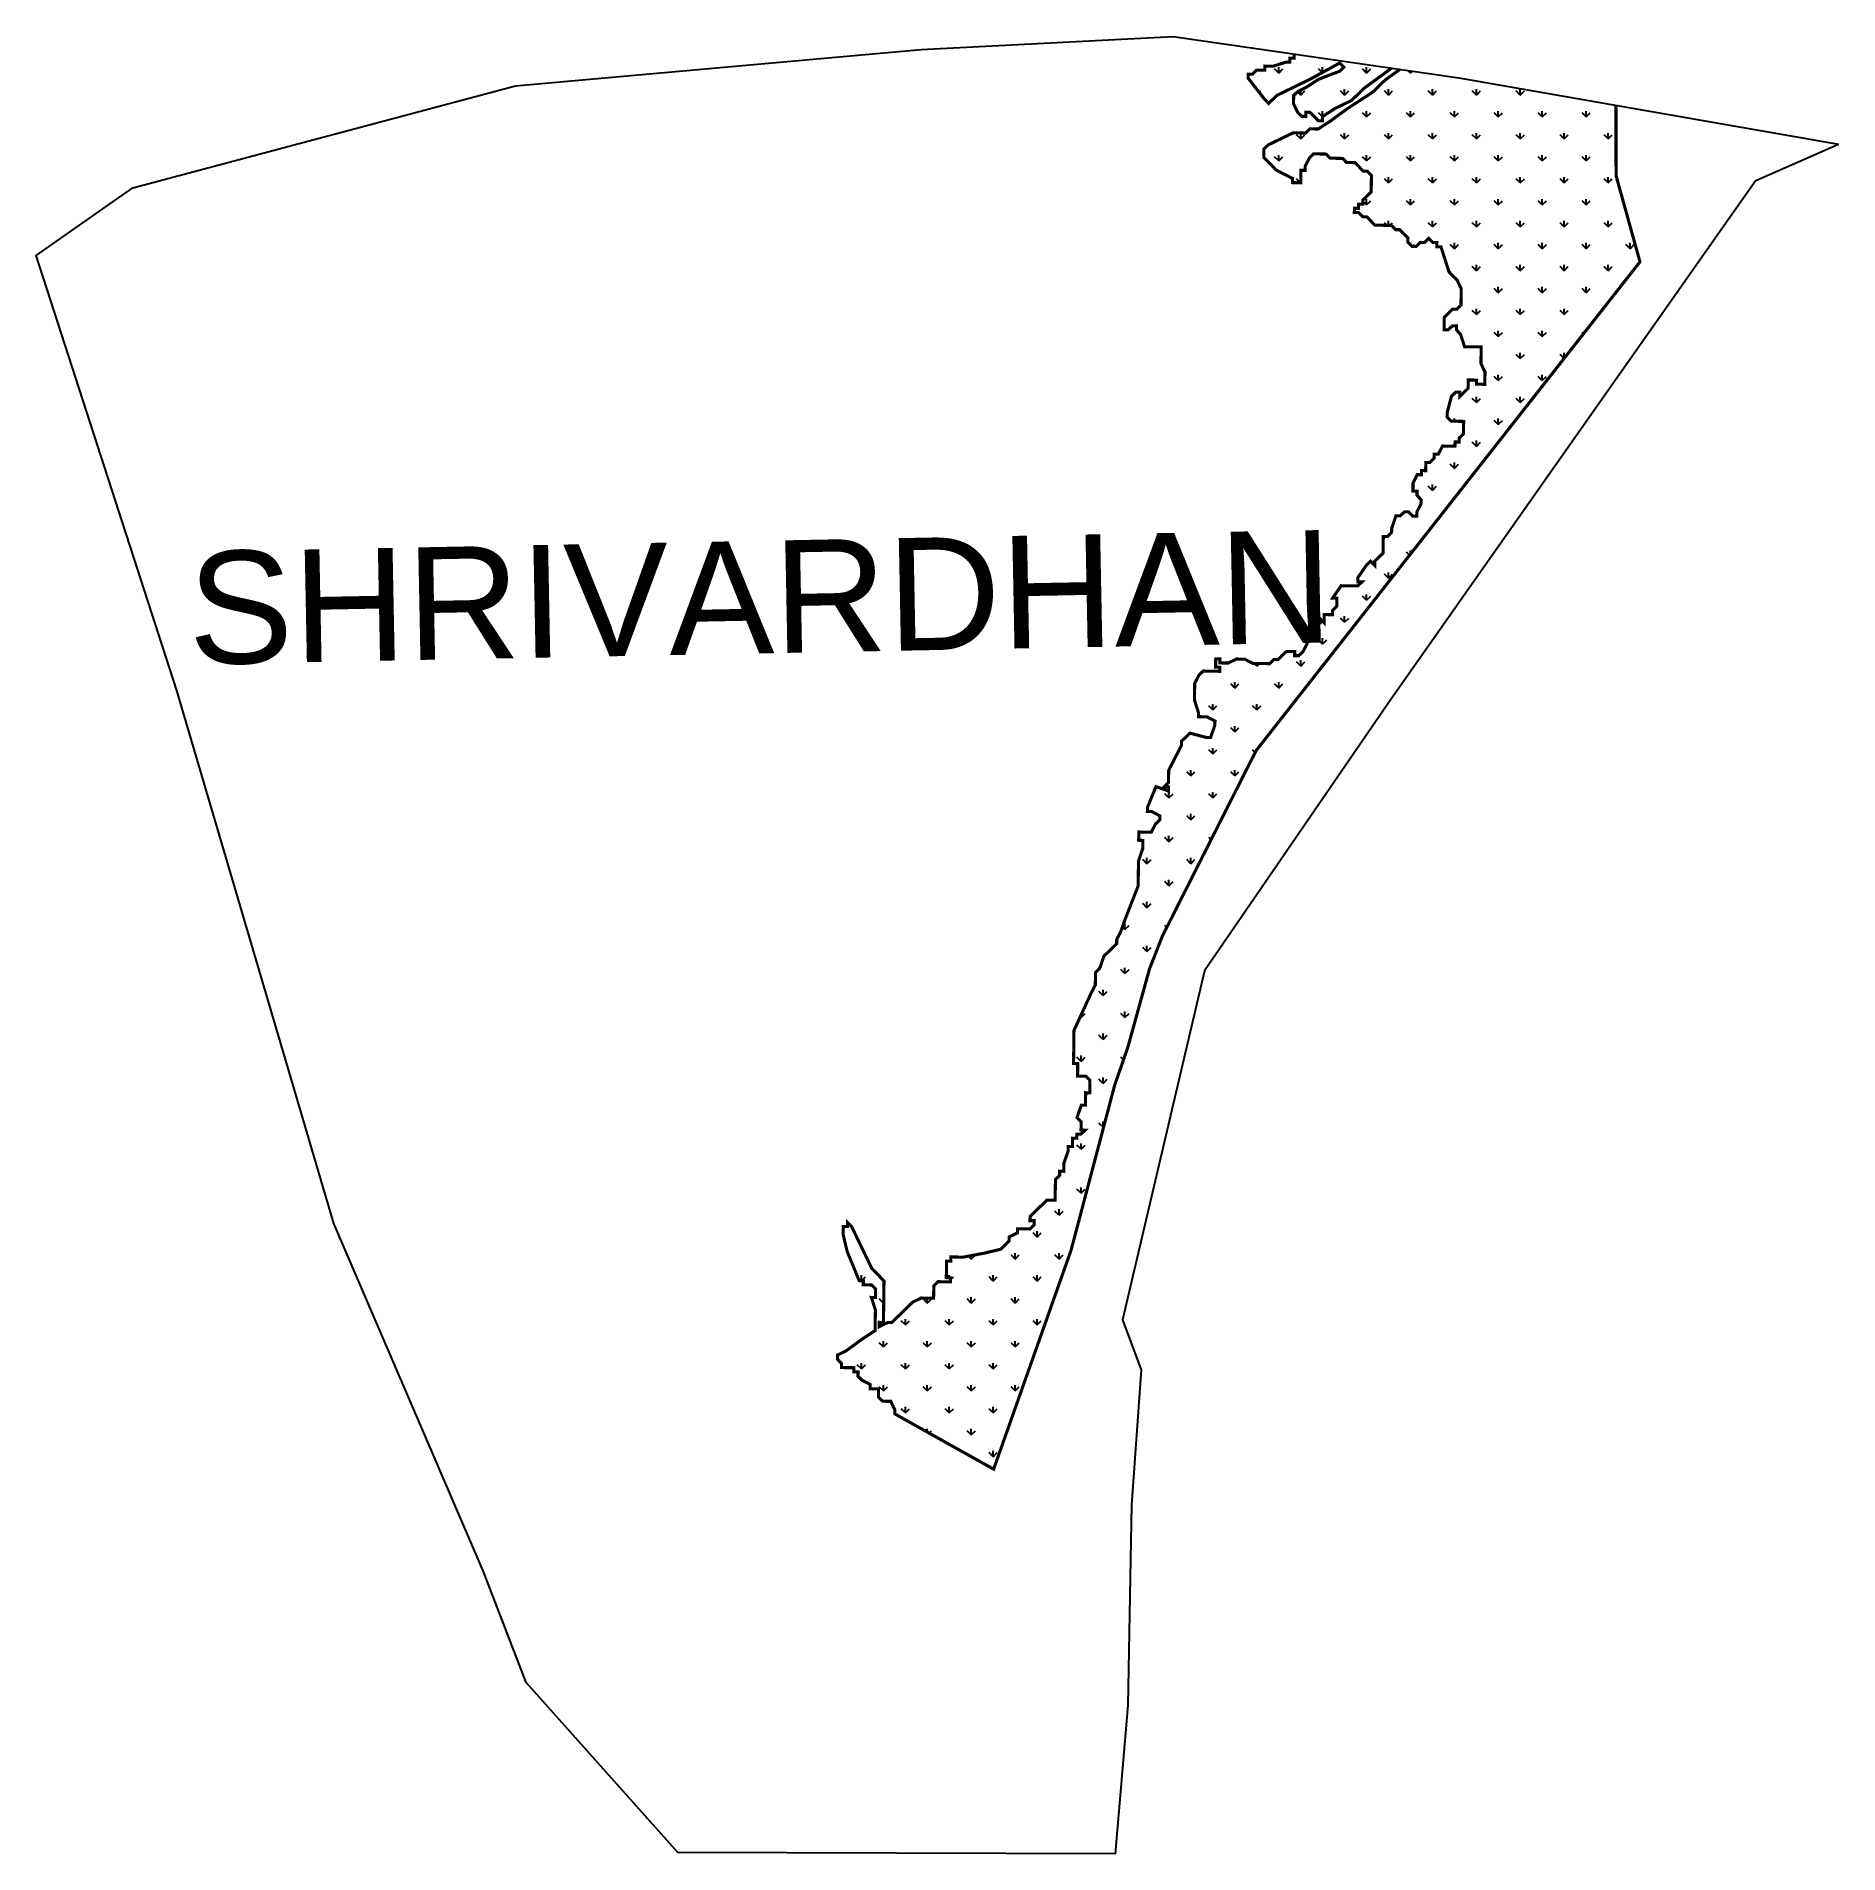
# Model space of a CAD drawing. Header units: metres. Extents: x 289336 to 291077, y 1994867 to 1996622.
import ezdxf

# ---------------------------------------------------------------- set-up
doc = ezdxf.new("R2010")
doc.units = ezdxf.units.M
doc.header["$MEASUREMENT"] = 0
for name, color, linetype in [('MANGROOVES', 112, 'Continuous'), ('village', 3, 'Continuous'), ('VILLAGE NAME', 250, 'Continuous')]:
    doc.layers.add(name, color=color, linetype=linetype)
doc.styles.get("Standard").update_dxf_attribs({"font": 'simplex.shx'})

msp = doc.modelspace()

# ---------------------------------------------------------------- hatches: boundary and pattern name
at = {"layer": 'MANGROOVES'}
h = msp.add_hatch(dxfattribs=at)
h.set_pattern_fill('GRASS', color=256, scale=30)
h.paths.add_polyline_path([(290618.7, 1996572.2), (290634.9, 1996584), (290645.3, 1996591.6), (290551, 1996605.2), (290551, 1996601.1), (290546.9, 1996601.2), (290546.9, 1996597.2), (290542.9, 1996597.2), (290530.8, 1996593.4), (290522.8, 1996593.5), (290522.7, 1996589.5), (290514.7, 1996589.6), (290510.7, 1996585.6), (290506.7, 1996585.7), (290506.6, 1996581.7), (290522.4, 1996561.4), (290526.3, 1996557.4), (290534.5, 1996565.3), (290566.7, 1996580.9), (290595, 1996596.5), (290598.9, 1996592.5), (290594.9, 1996588.5), (290574.7, 1996580.8), (290562.6, 1996572.9), (290554.5, 1996569), (290550.5, 1996565.1), (290550.4, 1996557), (290554.3, 1996549), (290558.2, 1996544.9), (290562.2, 1996544.9), (290562.3, 1996548.9), (290566.3, 1996548.8), (290570.2, 1996544.8), (290574.2, 1996540.7), (290578.2, 1996540.7), (290578.3, 1996544.7), (290590.4, 1996552.5), (290606.5, 1996560.3)])
h = msp.add_hatch(dxfattribs=at)
h.set_pattern_fill('GRASS', color=256, scale=30)
h.paths.add_polyline_path([(290861.8, 1996555.6), (290710, 1996582.2), (290653.2, 1996590.4), (290638.8, 1996579.9), (290626.6, 1996568.1), (290602.4, 1996552.4), (290586.2, 1996540.5), (290574.1, 1996532.7), (290566.1, 1996532.8), (290562, 1996528.8), (290550, 1996529), (290525.8, 1996517.3), (290521.8, 1996513.3), (290521.6, 1996505.3), (290525.6, 1996501.3), (290529.6, 1996497.2), (290533.5, 1996493.1), (290549.4, 1996484.9), (290549.4, 1996480.9), (290557.4, 1996480.8), (290557.5, 1996492.8), (290561.6, 1996492.8), (290561.6, 1996496.8), (290565.7, 1996504.7), (290569.8, 1996508.7), (290581.8, 1996508.5), (290585.7, 1996504.5), (290597.8, 1996504.3), (290601.7, 1996500.3), (290609.7, 1996500.2), (290613.7, 1996496.1), (290617.6, 1996492), (290621.6, 1996492), (290625.6, 1996487.9), (290625.4, 1996471.9), (290617.3, 1996464), (290617.2, 1996460), (290613.2, 1996460), (290613.2, 1996456), (290609.2, 1996456.1), (290609.1, 1996452.1), (290613.1, 1996452), (290617.1, 1996448), (290621.1, 1996447.9), (290625, 1996443.9), (290629, 1996439.8), (290645, 1996439.6), (290649, 1996435.5), (290653, 1996435.5), (290656.9, 1996431.4), (290660.9, 1996427.4), (290660.8, 1996423.4), (290664.8, 1996419.3), (290668.8, 1996419.2), (290672.8, 1996423.2), (290676.8, 1996423.1), (290680.9, 1996427.1), (290684.9, 1996423), (290688.9, 1996423), (290688.8, 1996419), (290692.8, 1996418.9), (290700.5, 1996394.8), (290704.5, 1996390.7), (290708.4, 1996386.7), (290712.3, 1996378.6), (290712.1, 1996362.6), (290708.1, 1996358.6), (290704, 1996358.7), (290695.9, 1996350.8), (290695.8, 1996338.7), (290699.8, 1996338.7), (290703.8, 1996342.6), (290707.8, 1996342.6), (290707.8, 1996338.6), (290711.7, 1996334.5), (290715.6, 1996322.4), (290731.6, 1996322.2), (290731.4, 1996306.2), (290735.3, 1996298.1), (290735.2, 1996286.1), (290727.1, 1996286.2), (290727.2, 1996290.2), (290719.2, 1996290.3), (290719.1, 1996282.3), (290715, 1996278.4), (290711, 1996274.4), (290711, 1996278.4), (290707, 1996278.5), (290702.9, 1996274.5), (290698.7, 1996258.5), (290698.7, 1996254.5), (290702.6, 1996250.5), (290714.7, 1996250.3), (290714.5, 1996238.3), (290710.4, 1996234.3), (290710.4, 1996230.3), (290706.4, 1996230.4), (290706.3, 1996226.4), (290694.3, 1996226.5), (290690.2, 1996218.6), (290686.2, 1996218.6), (290686.1, 1996214.6), (290682.1, 1996210.7), (290678.1, 1996210.7), (290678, 1996202.7), (290674, 1996202.8), (290673.9, 1996198.8), (290669.9, 1996198.8), (290665.8, 1996190.8), (290665.7, 1996182.8), (290669.7, 1996182.8), (290669.6, 1996178.8), (290673.6, 1996174.7), (290673.5, 1996170.7), (290669.4, 1996162.7), (290669.4, 1996158.7), (290665.4, 1996158.8), (290661.4, 1996162.9), (290657.4, 1996162.9), (290653.4, 1996159), (290649.3, 1996159), (290645.2, 1996147), (290645.1, 1996143), (290641.1, 1996139.1), (290637.1, 1996139.1), (290636.9, 1996123.1), (290632.8, 1996119.1), (290628.7, 1996115.2), (290628.7, 1996111.2), (290624.7, 1996115.2), (290620.7, 1996111.3), (290612.5, 1996099.4), (290612.5, 1996095.4), (290616.5, 1996095.3), (290612.4, 1996091.4), (290600.4, 1996091.5), (290596.4, 1996091.6), (290588.2, 1996079.7), (290592.2, 1996079.6), (290592.1, 1996071.6), (290588, 1996067.6), (290588, 1996063.6), (290580, 1996063.7), (290579.9, 1996055.7), (290575.9, 1996059.8), (290575.9, 1996055.8), (290571.9, 1996055.8), (290571.8, 1996051.8), (290567.8, 1996051.9), (290563.6, 1996039.9), (290563.6, 1996035.9), (290559.5, 1996027.9), (290555.4, 1996024), (290551.4, 1996024), (290551.5, 1996028), (290543.5, 1996028.1), (290539.4, 1996024.2), (290535.3, 1996020.2), (290531.3, 1996020.3), (290527.3, 1996016.3), (290511.2, 1996016.5), (290503.3, 1996020.6), (290495.3, 1996020.8), (290487.2, 1996016.9), (290479.2, 1996017), (290479.3, 1996021), (290475.2, 1996021), (290475.1, 1996013), (290479.1, 1996013), (290479.1, 1996008.9), (290463.1, 1996009.2), (290459, 1996005.2), (290454.9, 1995997.2), (290454.7, 1995981.2), (290458.5, 1995969.1), (290458.5, 1995965.1), (290466.5, 1995965), (290474.5, 1995960.9), (290474.4, 1995956.9), (290470.2, 1995944.9), (290466.2, 1995945), (290450.3, 1995949.2), (290442.1, 1995941.3), (290442.1, 1995937.3), (290433.9, 1995921.4), (290429.8, 1995913.4), (290429.6, 1995901.4), (290425.5, 1995897.4), (290429.6, 1995897.4), (290429.5, 1995893.4), (290417.5, 1995897.5), (290409.3, 1995877.6), (290409.2, 1995873.6), (290413.2, 1995873.5), (290421.2, 1995869.4), (290421.1, 1995865.4), (290417.1, 1995861.5), (290413, 1995853.5), (290400.9, 1995853.7), (290400.8, 1995845.7), (290404.8, 1995845.6), (290404.7, 1995837.6), (290400.6, 1995825.6), (290400.3, 1995801.6), (290387.8, 1995769.7), (290383.6, 1995757.7), (290379.5, 1995749.8), (290379.5, 1995745.7), (290375.4, 1995741.8), (290371.4, 1995737.8), (290367.3, 1995733.9), (290363.1, 1995721.9), (290359.1, 1995718), (290358.9, 1995705.9), (290354.8, 1995698), (290338.3, 1995662.1), (290337.9, 1995630.1), (290341.9, 1995630), (290341.8, 1995618), (290349.8, 1995617.9), (290353.7, 1995613.8), (290353.6, 1995601.8), (290349.6, 1995601.9), (290349.4, 1995589.8), (290345.4, 1995589.9), (290341.2, 1995577.9), (290345.2, 1995573.9), (290345.1, 1995565.9), (290349.1, 1995565.8), (290345, 1995561.9), (290341, 1995561.9), (290341, 1995557.9), (290337, 1995558), (290336.9, 1995549.9), (290332.8, 1995550), (290332.8, 1995546), (290328.6, 1995534), (290328.5, 1995526), (290324.5, 1995526.1), (290324.5, 1995522), (290320.4, 1995518.1), (290320.1, 1995498.1), (290312.1, 1995498.2), (290308.1, 1995494.2), (290304, 1995490.3), (290300, 1995486.3), (290295.9, 1995482.3), (290295.8, 1995478.3), (290299.9, 1995478.3), (290299.8, 1995474.3), (290295.7, 1995470.3), (290283.7, 1995470.5), (290283.7, 1995466.5), (290275.6, 1995462.6), (290275.6, 1995458.6), (290271.5, 1995454.6), (290267.4, 1995450.7), (290251.4, 1995446.9), (290231.3, 1995443.1), (290219.3, 1995443.3), (290219.2, 1995439.3), (290215.2, 1995439.3), (290215, 1995423.3), (290219, 1995423.2), (290218.9, 1995419.2), (290206.9, 1995419.4), (290202.9, 1995415.4), (290202.7, 1995403.4), (290190.7, 1995403.6), (290182.6, 1995399.7), (290162.3, 1995379.9), (290158.3, 1995379.9), (290150.3, 1995376), (290150.3, 1995380.1), (290154.3, 1995380), (290154.8, 1995420.1), (290150.9, 1995424.1), (290143, 1995432.2), (290123.5, 1995472.6), (290119.5, 1995476.6), (290119.5, 1995472.6), (290115.5, 1995472.7), (290115.4, 1995464.7), (290119.2, 1995448.6), (290130.8, 1995420.4), (290134.8, 1995420.3), (290134.8, 1995416.3), (290142.8, 1995416.2), (290146.7, 1995412.2), (290146.6, 1995404.1), (290142.6, 1995404.2), (290146.5, 1995392.1), (290146.2, 1995372.1), (290134.1, 1995364.2), (290117.9, 1995352.4), (290109.8, 1995348.5), (290109.8, 1995344.5), (290113.7, 1995340.5), (290113.7, 1995336.4), (290125.7, 1995336.3), (290125.6, 1995332.3), (290129.7, 1995332.2), (290129.6, 1995328.2), (290133.6, 1995324.2), (290141.5, 1995320.1), (290141.5, 1995316), (290149.5, 1995315.9), (290149.4, 1995307.9), (290153.3, 1995303.9), (290161.3, 1995303.8), (290165.2, 1995295.7), (290165.2, 1995291.7), (290260.7, 1995238.3), (290335.5, 1995449.8), (290377.7, 1995609.5), (290390.2, 1995645.4), (290411.2, 1995721.3), (290423.7, 1995753.2), (290514.2, 1995932.3), (290885, 1996404.4), (290861.9, 1996487.7)])

# ---------------------------------------------------------------- linework, layer by layer
at = {"color": 3, "flags": 128}
msp.add_lwpolyline([(290997, 1996483), (291076.9, 1996518)], dxfattribs=at)
at = {"layer": 'MANGROOVES', "const_width": 2.98}
for points in [[(290653.2, 1996590.4), (290638.8, 1996579.9), (290626.6, 1996568.1), (290602.4, 1996552.4), (290586.2, 1996540.5), (290574.1, 1996532.7), (290566.1, 1996532.8), (290562, 1996528.8), (290550, 1996529), (290525.8, 1996517.3), (290521.8, 1996513.3), (290521.6, 1996505.3), (290525.6, 1996501.3), (290529.6, 1996497.2), (290533.5, 1996493.1), (290549.4, 1996484.9), (290549.4, 1996480.9), (290557.4, 1996480.8), (290557.5, 1996492.8), (290561.6, 1996492.8), (290561.6, 1996496.8), (290565.7, 1996504.7), (290569.8, 1996508.7), (290581.8, 1996508.5), (290585.7, 1996504.5), (290597.8, 1996504.3), (290601.7, 1996500.3), (290609.7, 1996500.2), (290613.7, 1996496.1), (290617.6, 1996492), (290621.6, 1996492), (290625.6, 1996487.9), (290625.4, 1996471.9), (290617.3, 1996464), (290617.2, 1996460), (290613.2, 1996460), (290613.2, 1996456), (290609.2, 1996456.1), (290609.1, 1996452.1), (290613.1, 1996452), (290617.1, 1996448), (290621.1, 1996447.9), (290625, 1996443.9), (290629, 1996439.8), (290645, 1996439.6), (290649, 1996435.5), (290653, 1996435.5), (290656.9, 1996431.4), (290660.9, 1996427.4), (290660.8, 1996423.4), (290664.8, 1996419.3), (290668.8, 1996419.2), (290672.8, 1996423.2), (290676.8, 1996423.1), (290680.9, 1996427.1), (290684.9, 1996423), (290688.9, 1996423), (290688.8, 1996419), (290692.8, 1996418.9), (290700.5, 1996394.8), (290704.5, 1996390.7), (290708.4, 1996386.7), (290712.3, 1996378.6), (290712.1, 1996362.6), (290708.1, 1996358.6), (290704, 1996358.7), (290695.9, 1996350.8), (290695.8, 1996338.7), (290699.8, 1996338.7), (290703.8, 1996342.6), (290707.8, 1996342.6), (290707.8, 1996338.6), (290711.7, 1996334.5), (290715.6, 1996322.4), (290731.6, 1996322.2), (290731.4, 1996306.2), (290735.3, 1996298.1), (290735.2, 1996286.1), (290727.1, 1996286.2), (290727.2, 1996290.2), (290719.2, 1996290.3), (290719.1, 1996282.3), (290715, 1996278.4), (290711, 1996274.4), (290711, 1996278.4), (290707, 1996278.5), (290702.9, 1996274.5), (290698.7, 1996258.5), (290698.7, 1996254.5), (290702.6, 1996250.5), (290714.7, 1996250.3), (290714.5, 1996238.3), (290710.4, 1996234.3), (290710.4, 1996230.3), (290706.4, 1996230.4), (290706.3, 1996226.4), (290694.3, 1996226.5), (290690.2, 1996218.6), (290686.2, 1996218.6), (290686.1, 1996214.6), (290682.1, 1996210.7), (290678.1, 1996210.7), (290678, 1996202.7), (290674, 1996202.8), (290673.9, 1996198.8), (290669.9, 1996198.8), (290665.8, 1996190.8), (290665.7, 1996182.8), (290669.7, 1996182.8), (290669.6, 1996178.8), (290673.6, 1996174.7), (290673.5, 1996170.7), (290669.4, 1996162.7), (290669.4, 1996158.7), (290665.4, 1996158.8), (290661.4, 1996162.9), (290657.4, 1996162.9), (290653.4, 1996159), (290649.3, 1996159), (290645.2, 1996147), (290645.1, 1996143), (290641.1, 1996139.1), (290637.1, 1996139.1), (290636.9, 1996123.1), (290632.8, 1996119.1), (290628.7, 1996115.2), (290628.7, 1996111.2), (290624.7, 1996115.2), (290620.7, 1996111.3), (290612.5, 1996099.4), (290612.5, 1996095.4), (290616.5, 1996095.3), (290612.4, 1996091.4), (290600.4, 1996091.5), (290596.4, 1996091.6), (290588.2, 1996079.7), (290592.2, 1996079.6), (290592.1, 1996071.6), (290588, 1996067.6), (290588, 1996063.6), (290580, 1996063.7), (290579.9, 1996055.7), (290575.9, 1996059.8), (290575.9, 1996055.8), (290571.9, 1996055.8), (290571.8, 1996051.8), (290567.8, 1996051.9), (290563.6, 1996039.9), (290563.6, 1996035.9), (290559.5, 1996027.9), (290555.4, 1996024), (290551.4, 1996024), (290551.5, 1996028), (290543.5, 1996028.1), (290539.4, 1996024.2), (290535.3, 1996020.2), (290531.3, 1996020.3), (290527.3, 1996016.3), (290511.2, 1996016.5), (290503.3, 1996020.6), (290495.3, 1996020.8), (290487.2, 1996016.9), (290479.2, 1996017), (290479.3, 1996021), (290475.2, 1996021), (290475.1, 1996013), (290479.1, 1996013), (290479.1, 1996008.9), (290463.1, 1996009.2), (290459, 1996005.2), (290454.9, 1995997.2), (290454.7, 1995981.2), (290458.5, 1995969.1), (290458.5, 1995965.1), (290466.5, 1995965), (290474.5, 1995960.9), (290474.4, 1995956.9), (290470.2, 1995944.9), (290466.2, 1995945), (290450.3, 1995949.2), (290442.1, 1995941.3), (290442.1, 1995937.3), (290433.9, 1995921.4), (290429.8, 1995913.4), (290429.6, 1995901.4), (290425.5, 1995897.4), (290429.6, 1995897.4), (290429.5, 1995893.4), (290417.5, 1995897.5), (290409.3, 1995877.6), (290409.2, 1995873.6), (290413.2, 1995873.5), (290421.2, 1995869.4), (290421.1, 1995865.4), (290417.1, 1995861.5), (290413, 1995853.5), (290400.9, 1995853.7), (290400.8, 1995845.7), (290404.8, 1995845.6), (290404.7, 1995837.6), (290400.6, 1995825.6), (290400.3, 1995801.6), (290387.8, 1995769.7), (290383.6, 1995757.7), (290379.5, 1995749.8), (290379.5, 1995745.7), (290375.4, 1995741.8), (290371.4, 1995737.8), (290367.3, 1995733.9), (290363.1, 1995721.9), (290359.1, 1995718), (290358.9, 1995705.9), (290354.8, 1995698), (290338.3, 1995662.1), (290337.9, 1995630.1), (290341.9, 1995630), (290341.8, 1995618), (290349.8, 1995617.9), (290353.7, 1995613.8), (290353.6, 1995601.8), (290349.6, 1995601.9), (290349.4, 1995589.8), (290345.4, 1995589.9), (290341.2, 1995577.9), (290345.2, 1995573.9), (290345.1, 1995565.9), (290349.1, 1995565.8), (290345, 1995561.9), (290341, 1995561.9), (290341, 1995557.9), (290337, 1995558), (290336.9, 1995549.9), (290332.8, 1995550), (290332.8, 1995546), (290328.6, 1995534), (290328.5, 1995526), (290324.5, 1995526.1), (290324.5, 1995522), (290320.4, 1995518.1), (290320.1, 1995498.1), (290312.1, 1995498.2), (290308.1, 1995494.2), (290304, 1995490.3), (290300, 1995486.3), (290295.9, 1995482.3), (290295.8, 1995478.3), (290299.9, 1995478.3), (290299.8, 1995474.3), (290295.7, 1995470.3), (290283.7, 1995470.5), (290283.7, 1995466.5), (290275.6, 1995462.6), (290275.6, 1995458.6), (290271.5, 1995454.6), (290267.4, 1995450.7), (290251.4, 1995446.9), (290231.3, 1995443.1), (290219.3, 1995443.3), (290219.2, 1995439.3), (290215.2, 1995439.3), (290215, 1995423.3), (290219, 1995423.2), (290218.9, 1995419.2), (290206.9, 1995419.4), (290202.9, 1995415.4), (290202.7, 1995403.4), (290190.7, 1995403.6), (290182.6, 1995399.7), (290162.3, 1995379.9), (290158.3, 1995379.9), (290150.3, 1995376), (290150.3, 1995380.1), (290154.3, 1995380), (290154.8, 1995420.1), (290150.9, 1995424.1), (290143, 1995432.2), (290123.5, 1995472.6), (290119.5, 1995476.6), (290119.5, 1995472.6), (290115.5, 1995472.7), (290115.4, 1995464.7), (290119.2, 1995448.6), (290130.8, 1995420.4), (290134.8, 1995420.3), (290134.8, 1995416.3), (290142.8, 1995416.2), (290146.7, 1995412.2), (290146.6, 1995404.1), (290142.6, 1995404.2), (290146.5, 1995392.1), (290146.2, 1995372.1), (290134.1, 1995364.2), (290117.9, 1995352.4), (290109.8, 1995348.5), (290109.8, 1995344.5), (290113.7, 1995340.5), (290113.7, 1995336.4), (290125.7, 1995336.3), (290125.6, 1995332.3), (290129.7, 1995332.2), (290129.6, 1995328.2), (290133.6, 1995324.2), (290141.5, 1995320.1), (290141.5, 1995316), (290149.5, 1995315.9), (290149.4, 1995307.9), (290153.3, 1995303.9), (290161.3, 1995303.8), (290165.2, 1995295.7), (290165.2, 1995291.7), (290260.7, 1995238.3), (290335.5, 1995449.8), (290377.7, 1995609.5), (290390.2, 1995645.4), (290411.2, 1995721.3), (290423.7, 1995753.2), (290514.2, 1995932.3), (290885, 1996404.4), (290861.9, 1996487.7), (290861.8, 1996555.6)], [(290551, 1996605.2), (290551, 1996601.1), (290546.9, 1996601.2), (290546.9, 1996597.2), (290542.9, 1996597.2), (290530.8, 1996593.4), (290522.8, 1996593.5), (290522.7, 1996589.5), (290514.7, 1996589.6), (290510.7, 1996585.6), (290506.7, 1996585.7), (290506.6, 1996581.7), (290522.4, 1996561.4), (290526.3, 1996557.4), (290534.5, 1996565.3), (290566.7, 1996580.9), (290595, 1996596.5), (290598.9, 1996592.5), (290594.9, 1996588.5), (290574.7, 1996580.8), (290562.6, 1996572.9), (290554.5, 1996569), (290550.5, 1996565.1), (290550.4, 1996557), (290554.3, 1996549), (290558.2, 1996544.9), (290562.2, 1996544.9), (290562.3, 1996548.9), (290566.3, 1996548.8), (290570.2, 1996544.8), (290574.2, 1996540.7), (290578.2, 1996540.7), (290578.3, 1996544.7), (290590.4, 1996552.5), (290606.5, 1996560.3), (290618.7, 1996572.2), (290634.9, 1996584), (290645.3, 1996591.6)]]:
    msp.add_lwpolyline(points, dxfattribs=at)
at = {"layer": 'village', "color": 3}
for points in [[(289429.1, 1996475.9, 0), (289799, 1996574.4, 0), (290190.7, 1996609.5, 0), (290434.2, 1996622.2, 0), (290710, 1996582.2, 0), (291076.9, 1996518, 0)], [(290997, 1996483, 0), (290644.2, 1995981.8, 0), (290464.3, 1995719.6, 0), (290385.2, 1995382.6, 0), (290403.3, 1995334.2, 0), (290393.9, 1995203.8, 0), (290390.2, 1995010.2, 0), (290378.2, 1994866.9, 0), (289955.5, 1994868.2, 0), (289809.1, 1995032.2, 0), (289767.5, 1995140.1, 0), (289623.5, 1995475.6, 0), (289471.6, 1995990.5, 0), (289336, 1996410.4, 0), (289429.1, 1996475.9, 0)]]:
    msp.add_polyline3d(points, dxfattribs=at)

# ---------------------------------------------------------------- texts
at = {"layer": 'VILLAGE NAME', "insert": (289481.5, 1996124.3), "char_height": 108.748, "attachment_point": 1, "rotation": 1.1028}
msp.add_mtext_dynamic_manual_height_columns('{\\fArial|b0|i0|c0|p34;SHRIVARDHAN }', width=1068.399, gutter_width=543.7, heights=[112.5], dxfattribs=at)

doc.saveas('drawing.dxf')
